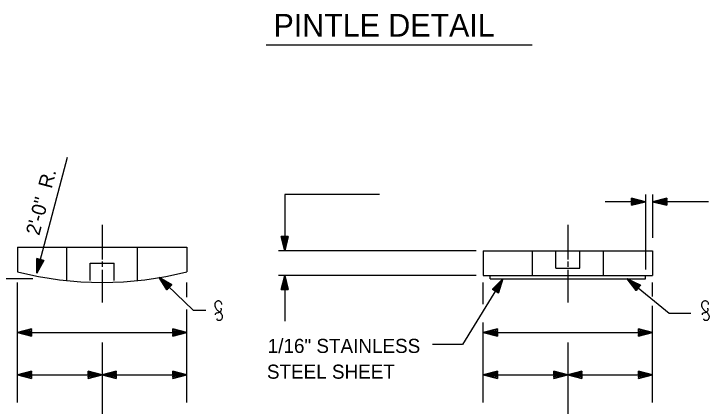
# Model space of a CAD drawing. Extents: x 0 to 33.1, y -5.8 to 23.3.
# Drawn here: x 17.82 to 23.98, y 6.14 to 9.61 of the extents above; entities that cross this region are included whole.
import ezdxf

# ---------------------------------------------------------------- set-up
doc = ezdxf.new("R2010")
doc.units = 0
for name, color, linetype in [('Arrowhead Terminators', 7, 'Continuous'), ('Arrowhead Terminators CELL', 7, 'Continuous'), ('Dimension Lines', 7, 'Continuous'), ('Mis Center Lines', 7, 'Continuous'), ('Miscellaneous Lines', 7, 'Continuous'), ('Structural Steel Lines', 7, 'Continuous'), ('Text', 7, 'Continuous')]:
    doc.layers.add(name, color=color, linetype=linetype)

msp = doc.modelspace()

# ---------------------------------------------------------------- linework, layer by layer
at = {"layer": 'Arrowhead Terminators'}
for points in [[(23.2872, 7.9485), (23.2872, 7.9548), (23.4122, 7.9485), (23.2872, 7.961), (23.2872, 7.9673), (23.4122, 7.9485), (23.2872, 7.9735), (23.2872, 7.9798), (23.4122, 7.9485), (23.2872, 7.9173), (23.2872, 7.9235), (23.4122, 7.9485), (23.2872, 7.9298), (23.2872, 7.936), (23.4122, 7.9485), (23.2872, 7.9423), (23.2872, 7.9798), (23.2872, 7.9173), (23.4122, 7.9485), (23.2872, 7.9798)], [(23.5996, 7.9485), (23.5996, 7.9423), (23.4746, 7.9485), (23.5996, 7.936), (23.5996, 7.9298), (23.4746, 7.9485), (23.5996, 7.9235), (23.5996, 7.9173), (23.4746, 7.9485), (23.5996, 7.9798), (23.5996, 7.9735), (23.4746, 7.9485), (23.5996, 7.9673), (23.5996, 7.961), (23.4746, 7.9485), (23.5996, 7.9548), (23.5996, 7.9173), (23.5996, 7.9798), (23.4746, 7.9485), (23.5996, 7.9173)], [(20.2168, 7.6409), (20.2231, 7.6409), (20.2168, 7.5159), (20.2293, 7.6409), (20.2356, 7.6409), (20.2168, 7.5159), (20.2418, 7.6409), (20.2481, 7.6409), (20.2168, 7.5159), (20.1856, 7.6409), (20.1918, 7.6409), (20.2168, 7.5159), (20.1981, 7.6409), (20.2043, 7.6409), (20.2168, 7.5159), (20.2106, 7.6409), (20.2481, 7.6409), (20.1856, 7.6409), (20.2168, 7.5159), (20.2481, 7.6409)], [(19.1944, 7.1907), (19.1901, 7.1862), (19.1044, 7.2774), (19.1857, 7.1817), (19.1814, 7.1772), (19.1044, 7.2774), (19.177, 7.1727), (19.1727, 7.1682), (19.1044, 7.2774), (19.216, 7.2132), (19.2117, 7.2087), (19.1044, 7.2774), (19.2074, 7.2042), (19.203, 7.1997), (19.1044, 7.2774), (19.1987, 7.1952), (19.1727, 7.1682), (19.216, 7.2132), (19.1044, 7.2774), (19.1727, 7.1682)], [(20.2168, 7.1722), (20.2106, 7.1722), (20.2168, 7.2972), (20.2043, 7.1722), (20.1981, 7.1722), (20.2168, 7.2972), (20.1918, 7.1722), (20.1856, 7.1722), (20.2168, 7.2972), (20.2481, 7.1722), (20.2418, 7.1722), (20.2168, 7.2972), (20.2356, 7.1722), (20.2293, 7.1722), (20.2168, 7.2972), (20.2231, 7.1722), (20.1856, 7.1722), (20.2481, 7.1722), (20.2168, 7.2972), (20.1856, 7.1722)], [(22.0834, 7.1595), (22.0781, 7.1628), (22.149, 7.2659), (22.0728, 7.1661), (22.0674, 7.1694), (22.149, 7.2659), (22.0621, 7.1727), (22.0568, 7.1759), (22.149, 7.2659), (22.11, 7.1431), (22.1046, 7.1464), (22.149, 7.2659), (22.0993, 7.1497), (22.094, 7.153), (22.149, 7.2659), (22.0887, 7.1562), (22.0568, 7.1759), (22.11, 7.1431), (22.149, 7.2659), (22.0568, 7.1759)], [(23.3478, 7.1868), (23.3439, 7.1819), (23.251, 7.2659), (23.3399, 7.1771), (23.3359, 7.1723), (23.251, 7.2659), (23.332, 7.1674), (23.328, 7.1626), (23.251, 7.2659), (23.3676, 7.211), (23.3636, 7.2061), (23.251, 7.2659), (23.3597, 7.2013), (23.3557, 7.1965), (23.251, 7.2659), (23.3518, 7.1916), (23.328, 7.1626), (23.3676, 7.211), (23.251, 7.2659), (23.328, 7.1626)]]:
    msp.add_lwpolyline(points, dxfattribs=at)
at = {"layer": 'Arrowhead Terminators CELL'}
for points in [[(17.9746, 6.792), (17.9746, 6.7858), (17.8496, 6.792), (17.9746, 6.7795), (17.9746, 6.7733), (17.8496, 6.792), (17.9746, 6.767), (17.9746, 6.7608), (17.8496, 6.792), (17.9746, 6.8233), (17.9746, 6.817), (17.8496, 6.792), (17.9746, 6.8108), (17.9746, 6.8045), (17.8496, 6.792), (17.9746, 6.7983), (17.9746, 6.7608), (17.9746, 6.8233), (17.8496, 6.792), (17.9746, 6.7608)], [(19.2246, 6.792), (19.2246, 6.7983), (19.3496, 6.792), (19.2246, 6.8045), (19.2246, 6.8108), (19.3496, 6.792), (19.2246, 6.817), (19.2246, 6.8233), (19.3496, 6.792), (19.2246, 6.7608), (19.2246, 6.767), (19.3496, 6.792), (19.2246, 6.7733), (19.2246, 6.7795), (19.3496, 6.792), (19.2246, 6.7858), (19.2246, 6.8233), (19.2246, 6.7608), (19.3496, 6.792), (19.2246, 6.8233)], [(22.0996, 6.792), (22.0996, 6.7858), (21.9746, 6.792), (22.0996, 6.7795), (22.0996, 6.7733), (21.9746, 6.792), (22.0996, 6.767), (22.0996, 6.7608), (21.9746, 6.792), (22.0996, 6.8233), (22.0996, 6.817), (21.9746, 6.792), (22.0996, 6.8108), (22.0996, 6.8045), (21.9746, 6.792), (22.0996, 6.7983), (22.0996, 6.7608), (22.0996, 6.8233), (21.9746, 6.792), (22.0996, 6.7608)], [(23.3496, 6.792), (23.3496, 6.7983), (23.4746, 6.792), (23.3496, 6.8045), (23.3496, 6.8108), (23.4746, 6.792), (23.3496, 6.817), (23.3496, 6.8233), (23.4746, 6.792), (23.3496, 6.7608), (23.3496, 6.767), (23.4746, 6.792), (23.3496, 6.7733), (23.3496, 6.7795), (23.4746, 6.792), (23.3496, 6.7858), (23.3496, 6.8233), (23.3496, 6.7608), (23.4746, 6.792), (23.3496, 6.8233)], [(17.9746, 6.417), (17.9746, 6.4108), (17.8496, 6.417), (17.9746, 6.4045), (17.9746, 6.3983), (17.8496, 6.417), (17.9746, 6.392), (17.9746, 6.3858), (17.8496, 6.417), (17.9746, 6.4483), (17.9746, 6.442), (17.8496, 6.417), (17.9746, 6.4358), (17.9746, 6.4295), (17.8496, 6.417), (17.9746, 6.4233), (17.9746, 6.3858), (17.9746, 6.4483), (17.8496, 6.417), (17.9746, 6.3858)], [(18.4744, 6.417), (18.4744, 6.4233), (18.5994, 6.417), (18.4744, 6.4295), (18.4744, 6.4358), (18.5994, 6.417), (18.4744, 6.442), (18.4744, 6.4483), (18.5994, 6.417), (18.4744, 6.3858), (18.4744, 6.392), (18.5994, 6.417), (18.4744, 6.3983), (18.4744, 6.4045), (18.5994, 6.417), (18.4744, 6.4108), (18.4744, 6.4483), (18.4744, 6.3858), (18.5994, 6.417), (18.4744, 6.4483)], [(18.7244, 6.417), (18.7244, 6.4108), (18.5994, 6.417), (18.7244, 6.4045), (18.7244, 6.3983), (18.5994, 6.417), (18.7244, 6.392), (18.7244, 6.3858), (18.5994, 6.417), (18.7244, 6.4483), (18.7244, 6.442), (18.5994, 6.417), (18.7244, 6.4358), (18.7244, 6.4295), (18.5994, 6.417), (18.7244, 6.4233), (18.7244, 6.3858), (18.7244, 6.4483), (18.5994, 6.417), (18.7244, 6.3858)], [(19.2246, 6.417), (19.2246, 6.4233), (19.3496, 6.417), (19.2246, 6.4295), (19.2246, 6.4358), (19.3496, 6.417), (19.2246, 6.442), (19.2246, 6.4483), (19.3496, 6.417), (19.2246, 6.3858), (19.2246, 6.392), (19.3496, 6.417), (19.2246, 6.3983), (19.2246, 6.4045), (19.3496, 6.417), (19.2246, 6.4108), (19.2246, 6.4483), (19.2246, 6.3858), (19.3496, 6.417), (19.2246, 6.4483)], [(22.0996, 6.417), (22.0996, 6.4108), (21.9746, 6.417), (22.0996, 6.4045), (22.0996, 6.3983), (21.9746, 6.417), (22.0996, 6.392), (22.0996, 6.3858), (21.9746, 6.417), (22.0996, 6.4483), (22.0996, 6.442), (21.9746, 6.417), (22.0996, 6.4358), (22.0996, 6.4295), (21.9746, 6.417), (22.0996, 6.4233), (22.0996, 6.3858), (22.0996, 6.4483), (21.9746, 6.417), (22.0996, 6.3858)], [(22.5993, 6.417), (22.5993, 6.4233), (22.7243, 6.417), (22.5993, 6.4295), (22.5993, 6.4358), (22.7243, 6.417), (22.5993, 6.442), (22.5993, 6.4483), (22.7243, 6.417), (22.5993, 6.3858), (22.5993, 6.392), (22.7243, 6.417), (22.5993, 6.3983), (22.5993, 6.4045), (22.7243, 6.417), (22.5993, 6.4108), (22.5993, 6.4483), (22.5993, 6.3858), (22.7243, 6.417), (22.5993, 6.4483)], [(22.8493, 6.417), (22.8493, 6.4108), (22.7243, 6.417), (22.8493, 6.4045), (22.8493, 6.3983), (22.7243, 6.417), (22.8493, 6.392), (22.8493, 6.3858), (22.7243, 6.417), (22.8493, 6.4483), (22.8493, 6.442), (22.7243, 6.417), (22.8493, 6.4358), (22.8493, 6.4295), (22.7243, 6.417), (22.8493, 6.4233), (22.8493, 6.3858), (22.8493, 6.4483), (22.7243, 6.417), (22.8493, 6.3858)], [(23.3496, 6.417), (23.3496, 6.4233), (23.4746, 6.417), (23.3496, 6.4295), (23.3496, 6.4358), (23.4746, 6.417), (23.3496, 6.442), (23.3496, 6.4483), (23.4746, 6.417), (23.3496, 6.3858), (23.3496, 6.392), (23.4746, 6.417), (23.3496, 6.3983), (23.3496, 6.4045), (23.4746, 6.417), (23.3496, 6.4108), (23.3496, 6.4483), (23.3496, 6.3858), (23.4746, 6.417), (23.3496, 6.4483)]]:
    msp.add_lwpolyline(points, dxfattribs=at)
at = {"layer": 'Dimension Lines'}
for p, q in [((18.0195, 7.3165), (18.292, 8.3431)), ((21.0557, 8.0116), (20.2168, 8.0116)), ((20.2168, 8.0116), (20.2168, 7.5159)), ((23.4122, 8.0116), (23.4122, 7.3489)), ((23.4746, 8.0116), (23.4746, 7.6282)), ((23.4122, 7.9485), (23.0551, 7.9485)), ((23.9694, 7.9485), (23.4746, 7.9485)), ((21.9116, 7.5159), (20.1617, 7.5159)), ((17.986, 7.2667), (16.0356, 7.2667)), ((21.9116, 7.2972), (20.1617, 7.2972)), ((20.2168, 7.2972), (20.2168, 6.8911)), ((17.8496, 6.1721), (17.8496, 7.2332)), ((19.3496, 7.1037), (19.3496, 7.2332)), ((21.9746, 7.0428), (21.9746, 7.2332)), ((23.4746, 7.1105), (23.4746, 7.2332)), ((23.4746, 6.1721), (23.4746, 7.0293)), ((19.3496, 6.1721), (19.3496, 6.9955)), ((21.9746, 6.1721), (21.9746, 6.8806)), ((17.8496, 6.792), (19.3496, 6.792)), ((21.9746, 6.792), (23.4746, 6.792)), ((17.8496, 6.417), (18.5994, 6.417)), ((18.5994, 6.417), (19.3496, 6.417)), ((21.9746, 6.417), (22.7243, 6.417)), ((22.7243, 6.417), (23.4746, 6.417))]:
    msp.add_line(p, q, dxfattribs=at)
for points in [[(18.0516, 7.4373), (18.0577, 7.4357), (18.0195, 7.3165), (18.0637, 7.4341), (18.0697, 7.4325), (18.0195, 7.3165), (18.0758, 7.4309), (18.0818, 7.4293), (18.0195, 7.3165), (18.0214, 7.4454), (18.0274, 7.4437), (18.0195, 7.3165), (18.0335, 7.4421), (18.0395, 7.4405), (18.0195, 7.3165), (18.0456, 7.4389), (18.0818, 7.4293), (18.0214, 7.4454), (18.0195, 7.3165), (18.0818, 7.4293)], [(19.1044, 7.2774), (19.4039, 6.9887), (19.5188, 6.9887)], [(22.149, 7.2659), (21.7906, 6.6845), (21.5264, 6.6845)], [(23.251, 7.2659), (23.6229, 6.9617), (23.8122, 6.9617)]]:
    msp.add_lwpolyline(points, dxfattribs=at)
for points in [[(19.6593, 7.0388), (19.6593, 7.0446), (19.6542, 7.0569), (19.6506, 7.0612), (19.6405, 7.0678), (19.6318, 7.0707), (19.6245, 7.0707), (19.6172, 7.0685), (19.6064, 7.0612), (19.6006, 7.054), (19.5977, 7.0475), (19.5962, 7.0388), (19.5999, 7.0185), (19.6049, 7.0084), (19.6144, 6.996), (19.6346, 6.9765), (19.6405, 6.9729), (19.6426, 6.9707), (19.6535, 6.9584), (19.6615, 6.9424), (19.6629, 6.928), (19.66, 6.9164), (19.6564, 6.9084), (19.6513, 6.9026), (19.6383, 6.8976), (19.6303, 6.8976), (19.6216, 6.9019), (19.618, 6.9062), (19.6194, 6.9128), (19.6202, 6.9142)], [(23.9711, 7.0388), (23.9711, 7.0446), (23.966, 7.0569), (23.9624, 7.0612), (23.9523, 7.0678), (23.9436, 7.0707), (23.9364, 7.0707), (23.9291, 7.0685), (23.9182, 7.0612), (23.9124, 7.054), (23.9095, 7.0475), (23.9081, 7.0388), (23.9117, 7.0185), (23.9168, 7.0084), (23.9262, 6.996), (23.9465, 6.9765), (23.9523, 6.9729), (23.9544, 6.9707), (23.9653, 6.9584), (23.9733, 6.9424), (23.9747, 6.928), (23.9718, 6.9164), (23.9682, 6.9084), (23.9631, 6.9026), (23.9501, 6.8976), (23.9421, 6.8976), (23.9334, 6.9019), (23.9298, 6.9062), (23.9312, 6.9128), (23.932, 6.9142)], [(19.6042, 6.9497), (19.6042, 6.9562), (19.6079, 6.962), (19.618, 6.9664), (19.6325, 6.9693), (19.6419, 6.9736), (19.6498, 6.9801), (19.6542, 6.9895), (19.6549, 6.9997), (19.652, 7.0055), (19.652, 7.0062)], [(23.916, 6.9497), (23.916, 6.9562), (23.9197, 6.962), (23.9298, 6.9664), (23.9443, 6.9693), (23.9537, 6.9736), (23.9617, 6.9801), (23.966, 6.9895), (23.9668, 6.9997), (23.9639, 7.0055), (23.9639, 7.0062)]]:
    msp.add_spline(points, degree=3, dxfattribs=at)
at = {"layer": 'Mis Center Lines'}
for p, q in [((18.5994, 7.7444), (18.5994, 7.4383)), ((22.7243, 7.7444), (22.7243, 7.4383)), ((18.5994, 7.4202), (18.5994, 7.3722)), ((22.7243, 7.4202), (22.7243, 7.3722)), ((18.5994, 7.346), (18.5994, 7.0574)), ((22.7243, 7.346), (22.7243, 7.0574)), ((18.5994, 6.7041), (18.5994, 5.9086)), ((22.7243, 6.7041), (22.7243, 5.9086))]:
    msp.add_line(p, q, dxfattribs=at)
at = {"layer": 'Miscellaneous Lines'}
for p, q in [((22.0371, 7.2659), (22.0371, 7.2965)), ((23.4122, 7.2659), (23.4122, 7.2965)), ((22.0371, 7.2659), (23.4122, 7.2659))]:
    msp.add_line(p, q, dxfattribs=at)
at = {"layer": 'Structural Steel Lines'}
for p, q in [((17.8496, 7.5472), (19.3496, 7.5472)), ((17.8496, 7.5472), (17.8496, 7.3299)), ((18.287, 7.251), (18.287, 7.5472)), ((18.9137, 7.251), (18.9137, 7.5472)), ((19.3496, 7.5472), (19.3496, 7.33)), ((21.9746, 7.5159), (23.4746, 7.5159)), ((21.9746, 7.5159), (21.9746, 7.2972)), ((22.4119, 7.2972), (22.4119, 7.5159)), ((22.6189, 7.3597), (22.6189, 7.5159)), ((22.8298, 7.3597), (22.8298, 7.5159)), ((23.0386, 7.2972), (23.0386, 7.5159)), ((23.4746, 7.5159), (23.4746, 7.2972)), ((18.4939, 7.251), (18.4939, 7.4066)), ((18.4939, 7.4066), (18.7049, 7.4066)), ((18.7049, 7.251), (18.7049, 7.4066)), ((22.6189, 7.3597), (22.8298, 7.3597)), ((21.9746, 7.2972), (23.4746, 7.2972))]:
    msp.add_line(p, q, dxfattribs=at)
msp.add_arc((18.5994, 10.2347), 3, 255.52711, 284.48209, dxfattribs=at)
at = {"layer": 'Text'}
for p, q in [((20.0517, 9.3366), (22.4073, 9.3366)), ((20.2707, 9.3366), (22.2162, 9.3366))]:
    msp.add_line(p, q, dxfattribs=at)

# ---------------------------------------------------------------- texts
for s, height, p in [('PINTLE DETAIL', 0.201198, (20.1173, 9.4096)), ('1/16" STAINLESS', 0.125, (20.0658, 6.6108)), ('STEEL SHEET', 0.125, (20.0586, 6.3829))]:
    msp.add_text(s, height=height, dxfattribs=at).set_placement(p)
msp.add_text("2'-0''  R.", height=0.125, rotation=75.13285, dxfattribs=at).set_placement((18.0412, 7.6437))

doc.saveas('drawing.dxf')
